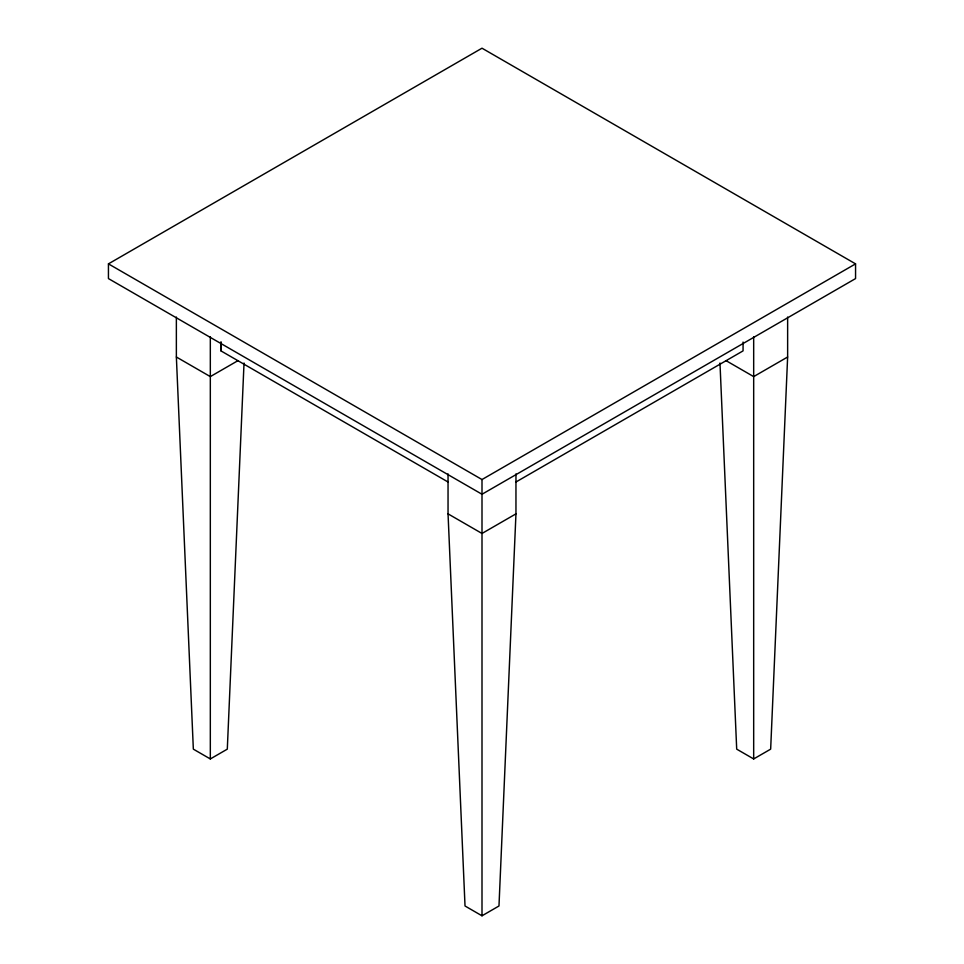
<?xml version="1.0" encoding="UTF-8"?>
<svg xmlns="http://www.w3.org/2000/svg" width="964" height="964" viewBox="0 0 964 964"><rect width="100%" height="100%" fill="white"/><g stroke="black" fill="none" stroke-linecap="round" stroke-linejoin="round"><path stroke-width="1.45" d="M244.025 363.018L227.299 749.149L210.321 758.945L193.342 749.149L176.364 357.005L176.364 317.048M515.957 473.902L515.957 513.86L498.978 905.991L482 915.8L465.022 905.991L448.043 513.86L448.043 473.902M787.636 317.048L787.636 357.005L770.658 749.149L753.679 758.945L736.701 749.149L719.975 363.018M108.438 263.871L482 48.2L855.562 263.871L855.562 278.584L482 494.255L108.438 278.584L108.438 263.871L482 479.542L855.562 263.871M237.988 360.632L210.321 376.611L176.364 357.005M515.897 482.036L743.063 350.884L743.063 342.051M515.957 513.86L482 533.466L448.043 513.86M787.636 357.005L753.679 376.611L726.013 360.632M448.272 482.133L220.937 350.884L220.937 342.051M753.679 336.653L753.679 758.945M482 479.542L482 915.8M221.093 342.148L221.093 350.968M210.321 336.653L210.321 758.945"/></g></svg>
